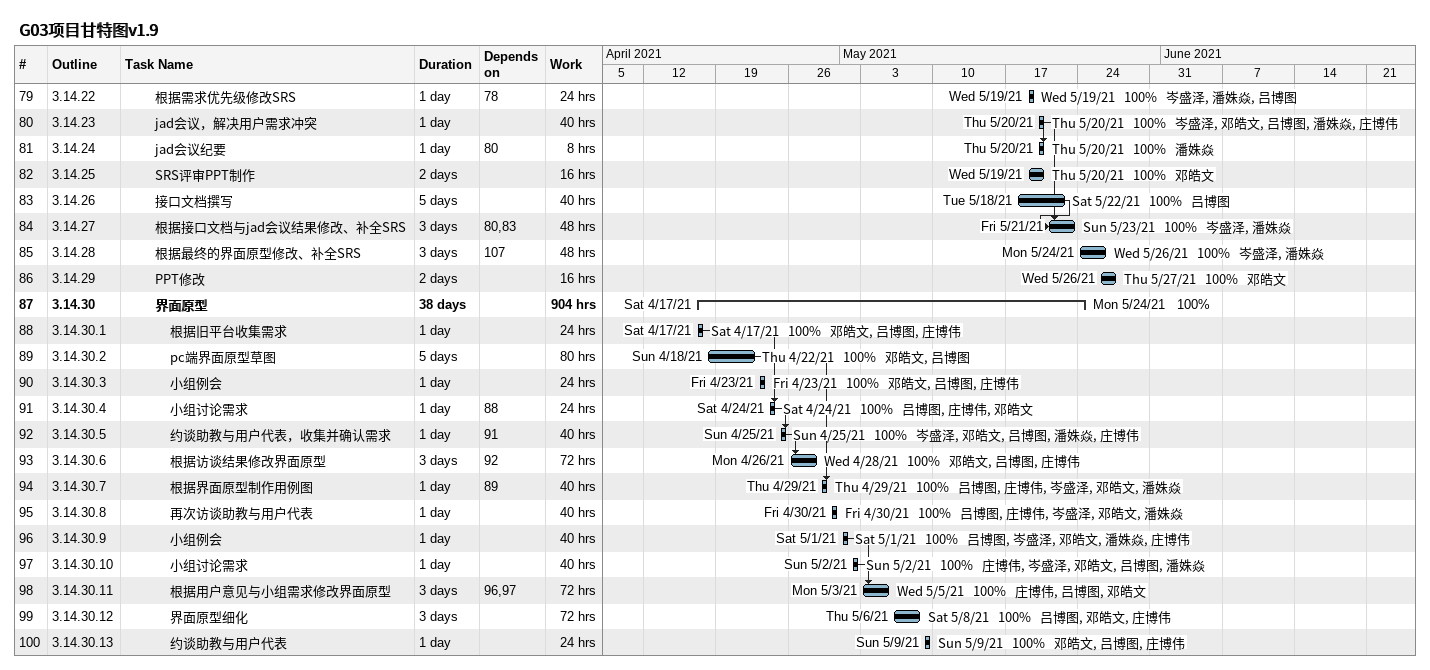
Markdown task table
G03项目甘特图v1.9

| ID | WBS | Task | Duration | Start | Finish | Predecessors | Resources | % complete | Work (h) |
|---|---|---|---|---|---|---|---|---|---|
| 79 | 3.14.22 | 根据需求优先级修改SRS | 1d | 2021-05-19 | 2021-05-19 | 78 | 岑盛泽, 潘姝焱, 吕博图 | 100 | 24 |
| 80 | 3.14.23 | jad会议，解决用户需求冲突 | 1d | 2021-05-20 | 2021-05-20 |  | 岑盛泽, 邓皓文, 吕博图, 潘姝焱, 庄博伟 | 100 | 40 |
| 81 | 3.14.24 | jad会议纪要 | 1d | 2021-05-20 | 2021-05-20 | 80 | 潘姝焱 | 100 | 8 |
| 82 | 3.14.25 | SRS评审PPT制作 | 2d | 2021-05-19 | 2021-05-20 |  | 邓皓文 | 100 | 16 |
| 83 | 3.14.26 | 接口文档撰写 | 5d | 2021-05-18 | 2021-05-22 |  | 吕博图 | 100 | 40 |
| 84 | 3.14.27 | 根据接口文档与jad会议结果修改、补全SRS | 3d | 2021-05-21 | 2021-05-23 | 80, 83 | 岑盛泽, 潘姝焱 | 100 | 48 |
| 85 | 3.14.28 | 根据最终的界面原型修改、补全SRS | 3d | 2021-05-24 | 2021-05-26 | 107 | 岑盛泽, 潘姝焱 | 100 | 48 |
| 86 | 3.14.29 | PPT修改 | 2d | 2021-05-26 | 2021-05-27 |  | 邓皓文 | 100 | 16 |
| 87 | 3.14.30 | **界面原型** | 38d | 2021-04-17 | 2021-05-24 |  |  | 100 | 904 |
| 88 | 3.14.30.1 | 根据旧平台收集需求 | 1d | 2021-04-17 | 2021-04-17 |  | 邓皓文, 吕博图, 庄博伟 | 100 | 24 |
| 89 | 3.14.30.2 | pc端界面原型草图 | 5d | 2021-04-18 | 2021-04-22 |  | 邓皓文, 吕博图 | 100 | 80 |
| 90 | 3.14.30.3 | 小组例会 | 1d | 2021-04-23 | 2021-04-23 |  | 邓皓文, 吕博图, 庄博伟 | 100 | 24 |
| 91 | 3.14.30.4 | 小组讨论需求 | 1d | 2021-04-24 | 2021-04-24 | 88 | 吕博图, 庄博伟, 邓皓文 | 100 | 24 |
| 92 | 3.14.30.5 | 约谈助教与用户代表，收集并确认需求 | 1d | 2021-04-25 | 2021-04-25 | 91 | 岑盛泽, 邓皓文, 吕博图, 潘姝焱, 庄博伟 | 100 | 40 |
| 93 | 3.14.30.6 | 根据访谈结果修改界面原型 | 3d | 2021-04-26 | 2021-04-28 | 92 | 邓皓文, 吕博图, 庄博伟 | 100 | 72 |
| 94 | 3.14.30.7 | 根据界面原型制作用例图 | 1d | 2021-04-29 | 2021-04-29 | 89 | 吕博图, 庄博伟, 岑盛泽, 邓皓文, 潘姝焱 | 100 | 40 |
| 95 | 3.14.30.8 | 再次访谈助教与用户代表 | 1d | 2021-04-30 | 2021-04-30 |  | 吕博图, 庄博伟, 岑盛泽, 邓皓文, 潘姝焱 | 100 | 40 |
| 96 | 3.14.30.9 | 小组例会 | 1d | 2021-05-01 | 2021-05-01 |  | 吕博图, 岑盛泽, 邓皓文, 潘姝焱, 庄博伟 | 100 | 40 |
| 97 | 3.14.30.10 | 小组讨论需求 | 1d | 2021-05-02 | 2021-05-02 |  | 庄博伟, 岑盛泽, 邓皓文, 吕博图, 潘姝焱 | 100 | 40 |
| 98 | 3.14.30.11 | 根据用户意见与小组需求修改界面原型 | 3d | 2021-05-03 | 2021-05-05 | 96, 97 | 庄博伟, 吕博图, 邓皓文 | 100 | 72 |
| 99 | 3.14.30.12 | 界面原型细化 | 3d | 2021-05-06 | 2021-05-08 |  | 吕博图, 邓皓文, 庄博伟 | 100 | 72 |
| 100 | 3.14.30.13 | 约谈助教与用户代表 | 1d | 2021-05-09 | 2021-05-09 |  | 邓皓文, 吕博图, 庄博伟 | 100 | 24 |
